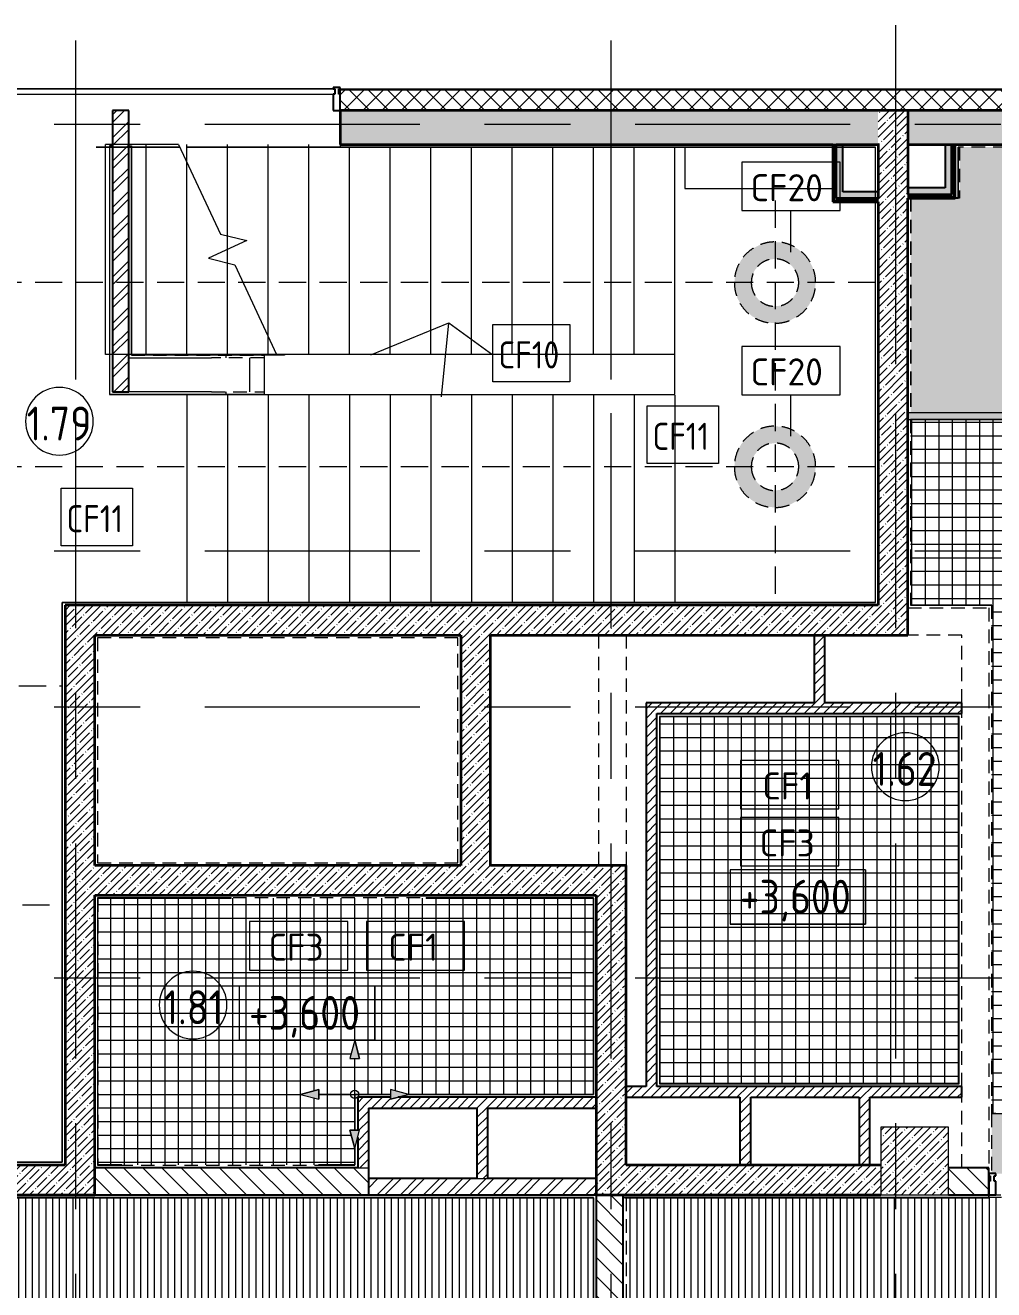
# Model space of a CAD drawing. Header units: millimetres. Extents: x 81676 to 276943, y -8553 to 29000.
# Drawn here: x 94287 to 101433, y 12700 to 22028 of the extents above; entities that cross this region are included whole.
import ezdxf

# ---------------------------------------------------------------- set-up
doc = ezdxf.new("R2010")
doc.units = ezdxf.units.MM
for name, pattern in [('200_ШТРИХ__ш1_п0_6_', [160, 100, -60]), ('ADSK_Штрих_ш2 п1', [300, 200, -100]), ('Осевая', [3175, 635, -476.25, 1587.5, -476.25])]:
    doc.linetypes.add(name, pattern=pattern)
for name, color, linetype, lineweight in [('A-AREA-IDEN', 7, 'Continuous', 9), ('A-CLNG-IDEN', 7, 'Continuous', 9), ('A-DETL', 7, 'Continuous', 9), ('A-DETL-1', 7, 'ADSK_Штрих_ш2 п1', 9), ('A-DETL-GENF', 7, 'Continuous', 9), ('A-DETL-MBND', 7, '200_ШТРИХ__ш1_п0_6_', 9), ('A-DETL-MBND-1', 7, 'Continuous', 9), ('A-FLOR', 7, 'Continuous', 9), ('A-GLAZ', 7, 'Continuous', 9), ('A-GLAZ-CWMG', 7, 'Continuous', 9), ('A-GLAZ-CWMG-1', 7, 'Continuous', 25), ('A-WALL', 7, 'Continuous', 9), ('G-ANNO-DIMS', 7, 'Continuous', 9), ('I-WALL', 7, 'Continuous', 9), ('S-COLS', 7, 'Continuous', 9), ('S-STRS-1', 7, 'Continuous', 9), ('S-STRS-MBND', 7, 'Continuous', 9), ('Оси', 7, 'Continuous', 9), ('Оси-2', 7, 'Осевая', 9)]:
    doc.layers.add(name, color=color, linetype=linetype, lineweight=lineweight)
for name, color, linetype, lineweight, true_color in [('A-WALL-1', 7, 'Continuous', 35, 0x3c3c3c), ('A-WALL-2', 7, 'Continuous', 25, 0x3c3c3c), ('A-WALL-3', 7, 'Continuous', 13, 0x3c3c3c), ('A-WALL-FNSH-1', 7, 'Continuous', 9, 0x3c3c3c), ('A-WALL-FNSH-2', 7, 'Continuous', 13, 0x3c3c3c), ('G-ANNO-TEXT-1', 7, 'Continuous', 9, 0x3c3c3c)]:
    doc.layers.add(name, color=color, linetype=linetype, lineweight=lineweight, true_color=true_color)
doc.styles.add('GOST Common', font='GOST_Common.ttf', dxfattribs={"width": 0.9, "height": 250})
doc.styles.add('GOST Common_1', font='GOST_Common.ttf', dxfattribs={"height": 200})
doc.styles.add('GOST Common_2', font='GOST_Common.ttf', dxfattribs={"width": 0.9, "height": 200})
pattern_1 = [(135, (0, 0), (-70.71068, -70.71068), [])]
pattern_2 = [(45, (0, 0), (-57.024626, 57.024626), []), (45, (57.025, 0), (-57.024626, 57.024626), [100.806, -20.161, 3.353, -16.808])]
pattern_3 = [(45, (0, 0), (-85.53659, 85.53659), []), (45, (57.02, 0), (-85.53659, 85.53659), [])]
pattern_4 = [(45, (0, 0), (-35.35534, 35.35534), [])]
pattern_5 = [(45, (0, 0), (-106.06602, 106.06602), []), (135, (0, 0), (-106.06602, -106.06602), [])]

# ---------------------------------------------------------------- blocks, each defined once
blk = doc.blocks.new('PNS_Панель прямоугольная - Нр_Металл - 40мм-23713339-План потолков с обозначением видов отделки и геометрии 1 этажа в осях 23_1-33')
at = {"layer": 'A-GLAZ'}
for p, q in [((-1610, 0), (1610, 0)), ((1600, 0), (-1600, 0)), ((-1600, -40), (1600, -40))]:
    blk.add_line(p, q, dxfattribs=at)
blk = doc.blocks.new('Прямоугольный импост - Импост структурный с накладкой - 170мм-23713347-План потолков с обозначением видов отделки и геометрии 1 этажа в осях 23_1-33')
at = {"layer": 'A-GLAZ-CWMG-1'}
for p, q in [((-50, 40), (-50, 160)), ((-50, 160), (0, 160)), ((0, 160), (0, 40)), ((-40, 40), (-50, 40)), ((-50, -10), (-50, 0)), ((-50, 0), (-40, 0)), ((-40, 0), (-40, 40)), ((-10, 40), (-10, 0)), ((0, 40), (-10, 40)), ((-10, 0), (0, 0)), ((0, 0), (0, -10)), ((0, -10), (-50, -10))]:
    blk.add_line(p, q, dxfattribs=at)
blk = doc.blocks.new('BSC_Колонна _Прямоугольная - 500х500-17857564-План потолков с обозначением видов отделки и геометрии 1 этажа в осях 23_1-33')
at = {"layer": 'S-COLS'}
h = blk.add_hatch(dxfattribs=at)
h.set_pattern_fill('FP_19', color=256, style=0, pattern_type=2)
h.set_pattern_definition([(45, (-100850, -13650), (-57.024626, 57.024626), []), (45, (-100792.975, -13650), (-57.024626, 57.024626), [100.806, -20.161, 3.353, -16.808])])
h.paths.add_polyline_path([(-250, -250), (250, -250), (250, 250), (-250, 250)])
for p, q in [((250, 250), (-250, 250)), ((-250, 250), (-250, -250)), ((250, -250), (250, 250)), ((-250, -250), (250, -250))]:
    blk.add_line(p, q, dxfattribs=at)
blk = doc.blocks.new('Прямоугольный импост - Импост структурный с накладкой - 160мм Темный-V10-План потолков с обозначением видов отделки и геометрии 1 этажа в осях 23_1-33')
at = {"layer": 'A-GLAZ-CWMG-1'}
for p, q in [((-50, 0), (-50, 17)), ((-50, 17), (0, 17)), ((-40, 0), (-50, 0)), ((-40, -40), (-40, 0)), ((0, 0), (-10, 0)), ((-10, 0), (-10, -40)), ((0, 17), (0, 0)), ((-50, -140), (-50, -40)), ((-50, -40), (-40, -40)), ((-10, -40), (0, -40)), ((0, -40), (0, -140)), ((0, -140), (-50, -140))]:
    blk.add_line(p, q, dxfattribs=at)
blk = doc.blocks.new('Начало раскладки_красным - Начало раскладки_красным-26102174-План потолков с обозначением видов отделки и геометрии 1 этажа в осях 23_1-33')
at = {"layer": 'A-DETL-GENF'}
for points in [[(-36.2, 264.8), (36.2, 264.8), (0, 400)], [(-264.8, -36.2), (-264.8, 36.2), (-400, 0)], [(264.8, -36.2), (400, 0), (264.8, 36.2)], [(0, -400), (36.2, -264.8), (-36.2, -264.8)]]:
    blk.add_hatch(color=256, dxfattribs=at).paths.add_polyline_path(points)
for p, q in [((0, 400), (-36.2, 264.8)), ((0, 400), (-36.2, 264.8)), ((36.2, 264.8), (0, 400)), ((0, 400), (36.2, 264.8)), ((-36.2, 264.8), (36.2, 264.8)), ((-36.2, 264.8), (36.2, 264.8)), ((0, 30), (0, 264.8)), ((-264.8, 36.2), (-400, 0)), ((-400, 0), (-264.8, 36.2)), ((-400, 0), (-264.8, -36.2)), ((-400, 0), (-264.8, -36.2)), ((-264.8, -36.2), (-264.8, 36.2)), ((-264.8, 36.2), (-264.8, -36.2)), ((-30, 0), (-264.8, 0)), ((30, 0), (264.8, 0)), ((400, 0), (264.8, 36.2)), ((264.8, 36.2), (264.8, -36.2)), ((400, 0), (264.8, 36.2)), ((264.8, 36.2), (264.8, -36.2)), ((400, 0), (264.8, -36.2)), ((0, -30), (0, -264.8)), ((264.8, -36.2), (400, 0)), ((36.2, -264.8), (-36.2, -264.8)), ((-36.2, -264.8), (0, -400)), ((0, -400), (-36.2, -264.8)), ((-36.2, -264.8), (36.2, -264.8)), ((0, -400), (36.2, -264.8)), ((0, -400), (36.2, -264.8))]:
    blk.add_line(p, q, dxfattribs=at)
blk.add_circle((0, 0), 30, dxfattribs=at)
blk = doc.blocks.new('Марка_Помещения - Номер-25198446-План потолков с обозначением видов отделки и геометрии 1 этажа в осях 23_1-33')
at = {"layer": 'A-AREA-IDEN'}
for start, end in [(360, 180), (180, 360)]:
    blk.add_arc((0, 0), 2.5, start, end, dxfattribs=at)
blk = doc.blocks.new('М_потолков - Марка_ Имя типа-25382930-План потолков с обозначением видов отделки и геометрии 1 этажа в осях 23_1-33')
at = {"layer": 'A-CLNG-IDEN'}
for p, q in [((3.625, 1.984375), (-3.625, 1.984375)), ((-3.625, 1.984375), (-3.625, -1.59375)), ((3.625, -1.59375), (3.625, 1.984375)), ((-3.625, -1.59375), (3.625, -1.59375))]:
    blk.add_line(p, q, dxfattribs=at)
blk = doc.blocks.new('Высотные отметки - 10х4_h_-17668695-План потолков с обозначением видов отделки и геометрии 1 этажа в осях 23_1-33')
at = {"layer": 'G-ANNO-DIMS'}
for p, q in [((-5, 4), (-5, 0)), ((5, 4), (-5, 4)), ((5, 4), (-5, 4)), ((-5, 4), (-5, 0)), ((5, 4), (5, 0)), ((5, 0), (5, 4)), ((5, 0), (-5, 0)), ((-5, 0), (5, 0))]:
    blk.add_line(p, q, dxfattribs=at)

msp = doc.modelspace()

# ---------------------------------------------------------------- hatches: boundary and pattern name
at = {"layer": 'A-DETL-MBND'}
h = msp.add_hatch(dxfattribs=at)
h.set_pattern_fill('FP_25', color=256, style=0, pattern_type=2)
h.set_pattern_definition([(0, (109530, 16300), (0, 100), []), (90, (109530, 16300), (-100, 6e-15), [])])
h.paths.add_polyline_path([(116121, 13620), (117390.9, 13620), (117525.2, 13656.1), (117525.3, 13620), (117790, 13620), (117790, 13884.8), (117753.6, 13884.7), (117790, 14020), (117790, 16229), (116120.4, 16229), (116120.4, 13620)])
h.paths.add_polyline_path([(115542.6, 14000), (115580, 14000), (115580, 14264.8), (115542.6, 14264.7), (115578.8, 14400), (115580, 14395.4), (115580, 16293), (111070, 16293), (111070, 14000), (115179.9, 14000), (115314.2, 14036.1), (115314.3, 14000)])
h.paths.add_polyline_path([(106070, 14000), (110129.9, 14000), (110264.2, 14036.1), (110264.3, 14000), (110529, 14000), (110529, 14264.8), (110492.6, 14264.7), (110529, 14400), (110529, 19120), (106070, 19120), (106070, 15583.2)])
h.paths.add_polyline_path([(105129, 14000), (105129.9, 14000), (105264.2, 14036.1), (105264.3, 14000), (105530, 14000), (105530, 14264.8), (105492.6, 14264.7), (105528.8, 14400), (105530, 14395.4), (105530, 19120), (100820, 19120), (100820, 17750), (101418, 17750), (101418, 14000), (104475.1, 14000)])
h = msp.add_hatch(dxfattribs=at)
h.set_pattern_fill('FP_29', color=256, style=0, pattern_type=2)
h.set_pattern_definition([(270, (100073, 15575), (100, 6e-15), []), (0, (100073, 15575), (0, 100), [])])
h.paths.add_polyline_path([(100480.9, 14221), (101177, 14221), (101177, 16929), (98969, 16929), (98969, 14221), (99149.6, 14221)])
h = msp.add_hatch(dxfattribs=at)
h.set_pattern_fill('FP_30', color=256, style=0, pattern_type=2)
h.set_pattern_definition([(270, (96617.95, 14541.06), (100, 6e-15), []), (0, (96617.95, 14541.06), (0, 100), [])])
h.paths.add_polyline_path([(95000, 13620), (96719, 13621), (96718.2, 13741), (96681.9, 13876.2), (96719, 13876.3), (96719, 14141), (96982.8, 14141), (96982.7, 14177.4), (97118, 14141), (98479, 14141), (98479, 15589), (94821, 15589), (94821, 13621), (95000, 13621)])
h.paths.add_polyline_path([(96453.3, 14104.6), (96318, 14140.8), (96453.2, 14177.1)])
h.paths.add_polyline_path([(96681.6, 14405.7), (96717.8, 14541), (96754.1, 14405.8)])
h = msp.add_hatch(dxfattribs=at)
h.set_pattern_fill('FP_27', color=256, style=0, pattern_type=2)
h.set_pattern_definition([(270, (90240, 11044.947), (50, 3e-15), [])])
h.paths.add_polyline_path([(89164.2, 10600), (89250, 10600), (89250, 10621), (97398, 10621), (97398, 11341), (98479, 11341), (98479, 13379), (84970.7, 13378.6), (84970.7, 11570.5), (84991, 11570.5), (84991, 11020.1), (85027.1, 10885.8), (84991, 10885.7), (84991, 10621), (85255.8, 10621), (85255.7, 10657.4), (85391, 10621), (85480, 10621), (85480, 10600), (88758.3, 10600)])
h = msp.add_hatch(dxfattribs=at)
h.set_pattern_fill('FP_32', color=256, style=0, pattern_type=2)
h.set_pattern_definition([(270, (98801.686, 2746.686), (50, 3e-15), [])])
h.paths.add_polyline_path([(119120.3, 10620), (121190, 10620), (121190, 12430), (120360, 12430), (120360, 13380), (98720, 13380), (98720, 11340), (100829, 11340), (100829, 10620), (116457.5, 10620)])
at = {"layer": 'A-DETL-MBND-1'}
h = msp.add_hatch(color=256, dxfattribs=at)
h.paths.add_polyline_path([(106070, 19170), (110529, 19170), (110529, 20870), (110329, 20870), (110329, 21130), (108490, 21130), (108490, 20750), (108130, 20750), (108130, 21130), (106070, 21130), (106070, 20750), (106050, 20750), (106050, 19170)])
h.paths.add_polyline_path([(105530, 19170), (105550, 19170), (105550, 20750), (105530, 20750), (105530, 21130), (101181, 21130), (101181, 20754), (100821, 20754), (100821, 19170), (103143.7, 19170)])
h = msp.add_hatch(color=256, dxfattribs=at)
h.paths.add_polyline_path([(99819.5, 19830), (99878, 19835.8), (99934.3, 19852.8), (99986.2, 19880.6), (100031.6, 19917.9), (100068.9, 19963.3), (100096.7, 20015.2), (100113.7, 20071.5), (100119.5, 20130), (100113.7, 20188.5), (100096.7, 20244.8), (100068.9, 20296.7), (100031.6, 20342.1), (99986.2, 20379.4), (99934.3, 20407.2), (99878, 20424.2), (99815.2, 20429.6), (99761, 20424.2), (99704.7, 20407.2), (99652.8, 20379.4), (99607.4, 20342.1), (99570.1, 20296.7), (99541.1, 20240.7), (99525.3, 20188.5), (99519.5, 20130), (99525.3, 20071.5), (99542.3, 20015.2), (99570.1, 19963.3), (99607.4, 19917.9), (99652.8, 19880.6), (99704.7, 19852.8), (99761, 19835.8)])
h.paths.add_polyline_path([(99819.5, 19955), (99774.2, 19961), (99732, 19978.4), (99695.8, 20006.3), (99667.9, 20042.5), (99650.5, 20084.7), (99644.5, 20130), (99650.5, 20175.3), (99667.9, 20217.5), (99695.8, 20253.7), (99732, 20281.6), (99774.2, 20299), (99819.5, 20305), (99864.8, 20299), (99907, 20281.6), (99943.2, 20253.7), (99971.1, 20217.5), (99988.5, 20175.3), (99994.5, 20130), (99988.5, 20084.7), (99971.1, 20042.5), (99943.2, 20006.3), (99907, 19978.4), (99864.8, 19961)])
h = msp.add_hatch(color=256, dxfattribs=at)
h.paths.add_polyline_path([(99819.5, 18471), (99878, 18476.8), (99934.3, 18493.8), (99986.2, 18521.6), (100031.6, 18558.9), (100068.9, 18604.3), (100096.7, 18656.2), (100113.7, 18712.5), (100119.5, 18771), (100113.7, 18829.5), (100096.7, 18885.8), (100068.9, 18937.7), (100031.6, 18983.1), (99986.2, 19020.4), (99934.3, 19048.2), (99878, 19065.2), (99815.2, 19070.6), (99761, 19065.2), (99704.7, 19048.2), (99652.8, 19020.4), (99607.4, 18983.1), (99570.1, 18937.7), (99542.3, 18885.8), (99525.3, 18829.5), (99519.5, 18771), (99525.3, 18712.5), (99542.3, 18656.2), (99570.1, 18604.3), (99607.4, 18558.9), (99652.8, 18521.6), (99704.7, 18493.8), (99761, 18476.8), (99815.2, 18471.4)])
h.paths.add_polyline_path([(99819.5, 18596), (99774.2, 18602), (99732, 18619.4), (99695.8, 18647.3), (99667.9, 18683.5), (99650.5, 18725.7), (99644.5, 18771), (99650.5, 18816.3), (99667.9, 18858.5), (99695.8, 18894.7), (99732, 18922.6), (99774.2, 18940), (99819.5, 18946), (99864.8, 18940), (99907, 18922.6), (99943.2, 18894.7), (99971.1, 18858.5), (99988.5, 18816.3), (99994.5, 18771), (99988.5, 18725.7), (99971.1, 18683.5), (99943.2, 18647.3), (99907, 18619.4), (99864.8, 18602)])
msp.add_hatch(color=256, dxfattribs=at).paths.add_polyline_path([(105390, 13557), (105400, 13557), (105400, 13600), (105530, 13600), (105530, 14000), (105264.2, 14000), (105264.3, 13963.6), (105129, 14000), (101418, 14000), (101418, 13557), (105360, 13557)])
at = {"layer": 'A-WALL'}
h = msp.add_hatch(dxfattribs=at)
h.set_pattern_fill('FP_4', color=256, style=0, pattern_type=2)
h.set_pattern_definition([(45, (0, 0), (-70.71068, 70.71068), []), (135, (0, 0), (-70.71068, -70.71068), [])])
h.paths.add_polyline_path([(125233, 21400), (125238, 21400), (125238, 21550), (110941.5, 21550), (111050, 21400), (125230, 21400)])
h.paths.add_polyline_path([(110803.2, 21400), (110694.6, 21550), (96610, 21550), (96610, 21400), (110350, 21400)])
h.paths.add_polyline_path([(93060, 21400), (93310, 21400), (93310, 21550), (93060, 21550), (93060, 21405.1)])
at = {"layer": 'I-WALL'}
h = msp.add_hatch(dxfattribs=at)
h.set_pattern_fill('FP_1', color=256, style=0, pattern_type=2)
h.set_pattern_definition(pattern_2)
h.paths.add_polyline_path([(99149.6, 21150), (100580, 21150), (100580, 21400), (96610, 21400), (96610, 21150), (97818.2, 21150)])
h.paths.add_polyline_path([(93310, 21150), (93310, 21400), (93060, 21400), (93060, 21150)])
h = msp.add_hatch(dxfattribs=at)
h.set_pattern_fill('FP_11', color=256, style=0, pattern_type=2)
h.set_pattern_definition(pattern_3)
h.paths.add_polyline_path([(94930, 19325), (95050, 19325), (95050, 21400), (94930, 21400), (94930, 20240.7)])
h = msp.add_hatch(dxfattribs=at)
h.set_pattern_fill('FP_1', color=256, style=0, pattern_type=2)
h.set_pattern_definition(pattern_2)
h.paths.add_polyline_path([(100580, 17750), (100800, 17750), (100800, 21400), (100580, 21400), (100580, 17912)])
h = msp.add_hatch(dxfattribs=at)
h.set_pattern_fill('FP_1', color=256, style=0, pattern_type=2)
h.set_pattern_definition(pattern_2)
h.paths.add_polyline_path([(110350, 21150), (110350, 21400), (106050, 21400), (106050, 21150), (109800.6, 21150)])
h.paths.add_polyline_path([(105550, 21150), (105550, 21400), (100800, 21400), (100800, 21150), (103143.7, 21150)])
h = msp.add_hatch(dxfattribs=at)
h.set_pattern_fill('FP_31', color=256, style=0, pattern_type=2)
h.set_pattern_definition(pattern_5)
h.paths.add_polyline_path([(100257.5, 20725), (100257.5, 21150), (100245, 21150), (100245, 20725)])
h = msp.add_hatch(dxfattribs=at)
h.set_pattern_fill('FP_31', color=256, style=0, pattern_type=2)
h.set_pattern_definition(pattern_5)
h.paths.add_polyline_path([(100270, 20737.5), (100270, 21150), (100257.5, 21150), (100257.5, 20737.5)])
for points in [[(100320, 20750), (100320, 21150), (100270, 21150), (100270, 20750)], [(101125, 20779), (101125, 21150), (101075, 21150), (101075, 20779)], [(101075, 20779), (101075, 20829), (100800, 20829), (100800, 20779)], [(100320, 20750), (100580, 20750), (100580, 20800), (100320, 20800)]]:
    msp.add_hatch(color=256, dxfattribs=at).paths.add_polyline_path(points)
h = msp.add_hatch(dxfattribs=at)
h.set_pattern_fill('FP_31', color=256, style=0, pattern_type=2)
h.set_pattern_definition(pattern_5)
h.paths.add_polyline_path([(101137.5, 20766.5), (101137.5, 21150), (101125, 21150), (101125, 20766.5)])
h = msp.add_hatch(dxfattribs=at)
h.set_pattern_fill('FP_31', color=256, style=0, pattern_type=2)
h.set_pattern_definition(pattern_5)
h.paths.add_polyline_path([(101150, 20754), (101150, 21150), (101137.5, 21150), (101137.5, 20754), (101146.6, 20754)])
h = msp.add_hatch(dxfattribs=at)
h.set_pattern_fill('FP_31', color=256, style=0, pattern_type=2)
h.set_pattern_definition(pattern_5)
h.paths.add_polyline_path([(100580, 20725), (100580, 20737.5), (100257.5, 20737.5), (100257.5, 20725), (100480.9, 20725)])
h = msp.add_hatch(dxfattribs=at)
h.set_pattern_fill('FP_31', color=256, style=0, pattern_type=2)
h.set_pattern_definition(pattern_5)
h.paths.add_polyline_path([(100320, 20737.5), (100580, 20737.5), (100580, 20750), (100270, 20750), (100270, 20737.5)])
h = msp.add_hatch(dxfattribs=at)
h.set_pattern_fill('FP_31', color=256, style=0, pattern_type=2)
h.set_pattern_definition(pattern_5)
h.paths.add_polyline_path([(101075, 20766.5), (101125, 20766.5), (101125, 20779), (100800, 20779), (100800, 20766.5)])
h = msp.add_hatch(dxfattribs=at)
h.set_pattern_fill('FP_31', color=256, style=0, pattern_type=2)
h.set_pattern_definition(pattern_5)
h.paths.add_polyline_path([(101125, 20754), (101137.5, 20754), (101137.5, 20766.5), (100800, 20766.5), (100800, 20754), (101075, 20754)])
h = msp.add_hatch(color=256, dxfattribs=at)
h.paths.add_polyline_path([(109800.6, 19120), (110530, 19120), (110530, 19170), (106070, 19170), (106070, 19120), (108469.2, 19120)])
h.paths.add_polyline_path([(105530, 19120), (105530, 19170), (100800, 19170), (100800, 19120), (103143.7, 19120)])
h.paths.add_polyline_path([(105550, 19120), (106050, 19120), (106050, 19170), (105550, 19170)])
h = msp.add_hatch(dxfattribs=at)
h.set_pattern_fill('FP_1', color=256, style=0, pattern_type=2)
h.set_pattern_definition(pattern_2)
h.paths.add_polyline_path([(94800, 13620), (94800, 17750), (94580, 17750), (94580, 13620)])
h = msp.add_hatch(dxfattribs=at)
h.set_pattern_fill('FP_1', color=256, style=0, pattern_type=2)
h.set_pattern_definition(pattern_2)
h.paths.add_polyline_path([(97818.2, 17530), (100800, 17530), (100800, 17750), (94800, 17750), (94800, 17530), (97720, 17530)])
h = msp.add_hatch(dxfattribs=at)
h.set_pattern_fill('FP_1', color=256, style=0, pattern_type=2)
h.set_pattern_definition(pattern_2)
h.paths.add_polyline_path([(97500, 15830), (97720, 15830), (97720, 17530), (97500, 17530)])
h = msp.add_hatch(dxfattribs=at)
h.set_pattern_fill('FP_2', color=256, style=0, pattern_type=2)
h.set_pattern_definition(pattern_4)
h.paths.add_polyline_path([(100188, 17030), (100188, 17530), (100108, 17530), (100108, 17030)])
h = msp.add_hatch(dxfattribs=at)
h.set_pattern_fill('FP_2', color=256, style=0, pattern_type=2)
h.set_pattern_definition(pattern_4)
h.paths.add_polyline_path([(98948, 14200), (98948, 17030), (98868, 17030), (98868, 14200)])
h = msp.add_hatch(dxfattribs=at)
h.set_pattern_fill('FP_2', color=256, style=0, pattern_type=2)
h.set_pattern_definition(pattern_4)
h.paths.add_polyline_path([(98948, 16950), (101198, 16950), (101198, 17030), (98948, 17030)])
h = msp.add_hatch(dxfattribs=at)
h.set_pattern_fill('FP_1', color=256, style=0, pattern_type=2)
h.set_pattern_definition(pattern_2)
h.paths.add_polyline_path([(98500, 15610), (98500, 15830), (94800, 15830), (94800, 15610), (97818.2, 15610)])
h = msp.add_hatch(dxfattribs=at)
h.set_pattern_fill('FP_1', color=256, style=0, pattern_type=2)
h.set_pattern_definition(pattern_2)
h.paths.add_polyline_path([(98500, 13620), (98720, 13620), (98720, 15830), (98500, 15830), (98500, 14040)])
h = msp.add_hatch(dxfattribs=at)
h.set_pattern_fill('FP_2', color=256, style=0, pattern_type=2)
h.set_pattern_definition(pattern_4)
h.paths.add_polyline_path([(100520, 14120), (101198, 14120), (101198, 14200), (98720, 14200), (98720, 14120), (100480.9, 14120)])
h = msp.add_hatch(dxfattribs=at)
h.set_pattern_fill('FP_2', color=256, style=0, pattern_type=2)
h.set_pattern_definition(pattern_4)
h.paths.add_polyline_path([(96754.4, 13600), (96820, 13600), (96820, 14120), (96740, 14120), (96740, 13876.2), (96754.4, 13876.3), (96740, 13822.4), (96740, 13600)])
h = msp.add_hatch(dxfattribs=at)
h.set_pattern_fill('FP_2', color=256, style=0, pattern_type=2)
h.set_pattern_definition(pattern_4)
h.paths.add_polyline_path([(98500, 14040), (98500, 14120), (97038.9, 14120), (96982.8, 14105.2), (96982.7, 14120), (96820, 14120), (96820, 14040), (98483.9, 14040)])
h = msp.add_hatch(dxfattribs=at)
h.set_pattern_fill('FP_2', color=256, style=0, pattern_type=2)
h.set_pattern_definition(pattern_4)
h.paths.add_polyline_path([(99560, 13620), (99640, 13620), (99640, 14120), (99560, 14120)])
h = msp.add_hatch(dxfattribs=at)
h.set_pattern_fill('FP_2', color=256, style=0, pattern_type=2)
h.set_pattern_definition(pattern_4)
h.paths.add_polyline_path([(100480.9, 13620), (100520, 13620), (100520, 14120), (100440, 14120), (100440, 13620)])
h = msp.add_hatch(dxfattribs=at)
h.set_pattern_fill('FP_2', color=256, style=0, pattern_type=2)
h.set_pattern_definition(pattern_4)
h.paths.add_polyline_path([(97620, 13520), (97700, 13520), (97700, 14040), (97620, 14040)])
h = msp.add_hatch(dxfattribs=at)
h.set_pattern_fill('FP_1', color=256, style=0, pattern_type=2)
h.set_pattern_definition(pattern_2)
h.paths.add_polyline_path([(94800, 13400), (94800, 13620), (92810, 13620), (92810, 13400), (93824, 13400)])
h = msp.add_hatch(dxfattribs=at)
h.set_pattern_fill('FP_1', color=256, style=0, pattern_type=2)
h.set_pattern_definition(pattern_2)
h.paths.add_polyline_path([(98500, 13400), (100600, 13400), (100600, 13620), (98500, 13620)])
h = msp.add_hatch(dxfattribs=at)
h.set_pattern_fill('FP_3', color=256, style=0, pattern_type=2)
h.set_pattern_definition(pattern_1)
h.paths.add_polyline_path([(96820, 13400), (96820, 13600), (94800, 13600), (94800, 13400), (96486.8, 13400)])
h = msp.add_hatch(dxfattribs=at)
h.set_pattern_fill('FP_3', color=256, style=0, pattern_type=2)
h.set_pattern_definition(pattern_1)
h.paths.add_polyline_path([(110466.3, 13400), (110550, 13400), (110550, 13600), (109829, 13600), (109829, 13400)])
h.paths.add_polyline_path([(105550, 13400), (105550, 13600), (105400, 13600), (105400, 13400)])
h.paths.add_polyline_path([(101100, 13400), (101398, 13400), (101398, 13600), (101100, 13600)])
h.paths.add_polyline_path([(106050, 13400), (106610, 13400), (106610, 13600), (106050, 13600)])
h = msp.add_hatch(dxfattribs=at)
h.set_pattern_fill('FP_11', color=256, style=0, pattern_type=2)
h.set_pattern_definition(pattern_3)
h.paths.add_polyline_path([(98483.9, 13400), (98500, 13400), (98500, 13520), (96820, 13520), (96820, 13400), (97818.2, 13400)])
h = msp.add_hatch(dxfattribs=at)
h.set_pattern_fill('FP_3', color=256, style=0, pattern_type=2)
h.set_pattern_definition(pattern_1)
h.paths.add_polyline_path([(98700, 10600), (98700, 13400), (98500, 13400), (98500, 10600)])

# ---------------------------------------------------------------- linework, layer by layer
at = {"layer": 'A-CLNG-IDEN'}
for p, q in [((99936.9, 20355.1), (99936.9, 20660.9)), ((99936.9, 18996.1), (99936.9, 19301.9))]:
    msp.add_line(p, q, dxfattribs=at)
at = {"layer": 'A-DETL'}
for p, q in [((99080, 19600), (96049.5, 19600)), ((96049.5, 19600), (96049.5, 19304)), ((99080, 19304), (99080, 19600)), ((96049.5, 19304), (99080, 19304))]:
    msp.add_line(p, q, dxfattribs=at)
at = {"layer": 'A-DETL-1'}
for p, q in [((99819.5, 20734.8), (99819.5, 17760.7)), ((100559, 20130), (93050, 20130)), ((100559, 18771), (93065.2, 18771)), ((93040, 17155.5), (94559, 17155.5)), ((93065.2, 15540), (94559, 15540))]:
    msp.add_line(p, q, dxfattribs=at)
at = {"layer": 'A-DETL-MBND'}
for p, q in [((94910, 19305), (94910, 21140)), ((94930, 21140), (94910, 21140)), ((95050, 21140), (95070, 21140)), ((95070, 21140), (95070, 19595)), ((96610, 21150), (96610, 21130)), ((100245, 21130), (96610, 21130)), ((100560, 21130), (100320, 21130)), ((100560, 20800), (100560, 21130)), ((101170, 21130), (101170, 20755)), ((105530, 21130), (101170, 21130)), ((101171, 21129), (101171, 21130)), ((101181, 21129), (101171, 21129)), ((101181, 21130), (101181, 20754)), ((100560, 17770), (100560, 20725)), ((100820, 20754), (100820, 19170)), ((100821, 20754), (100821, 19170)), ((101170, 20755), (101150, 20755)), ((101181, 20754), (101150, 20754)), ((95070, 19595), (96049.5, 19595)), ((95769.5, 19575), (95769.5, 19595)), ((96049.5, 19595), (96049.5, 19575)), ((96049.5, 19575), (95661.2, 19575)), ((95661.2, 19325), (96049.5, 19325)), ((95769.5, 19305), (95769.5, 19325)), ((96049.5, 19325), (96049.5, 19305)), ((96049.5, 19305), (94910, 19305)), ((100820, 19120), (100820, 17750)), ((94560, 13640), (94560, 17770)), ((94560, 17770), (100560, 17770)), ((100800, 17730), (101398, 17730)), ((100820, 17750), (101418, 17750)), ((101398, 17730), (101398, 13600)), ((101418, 17750), (101418, 14000)), ((97480, 17510), (94820, 17510)), ((94820, 17510), (94820, 15850)), ((97480, 15850), (97480, 17510)), ((98520, 15830), (98520, 17530)), ((98720, 17530), (98720, 15830)), ((101198, 17530), (100800, 17530)), ((101198, 17030), (101198, 17530)), ((101178, 16930), (98968, 16930)), ((98968, 16930), (98968, 14220)), ((101177, 16929), (98969, 16929)), ((98969, 16929), (98969, 14221)), ((101177, 14221), (101177, 16929)), ((101178, 14220), (101178, 16930)), ((101198, 14200), (101198, 16950)), ((94820, 15850), (97480, 15850)), ((94820, 15590), (94820, 13620)), ((98480, 15590), (94820, 15590)), ((95805, 15589), (94821, 15589)), ((94821, 15589), (94821, 13621)), ((95805, 15590), (95805, 15589)), ((97245, 15589), (97245, 15590)), ((98479, 15589), (97245, 15589)), ((98479, 14141), (98479, 15589)), ((98480, 14140), (98480, 15590)), ((98968, 14220), (101178, 14220)), ((98969, 14221), (101177, 14221)), ((96719, 13876.2), (96719, 14141)), ((96719, 14141), (96982.8, 14141)), ((96720, 14140), (96982.8, 14140)), ((96720, 13876.2), (96720, 14140)), ((97113.4, 14140), (98480, 14140)), ((97117.1, 14141), (98479, 14141)), ((101198, 13600), (101198, 14120)), ((101418, 14000), (101418, 13557)), ((105129.9, 14000), (101418, 14000)), ((96719, 13621), (96719, 13743.9)), ((96720, 13620), (96720, 13747.6)), ((93051, 13640), (94560, 13640)), ((94821, 13621), (95000, 13621)), ((94821, 13620), (96720, 13620)), ((95000, 13621), (95000, 13620)), ((96450, 13620), (96450, 13621)), ((96450, 13621), (96719, 13621)), ((98480, 13380), (84970.7, 13380)), ((98479, 13379), (84970.7, 13379)), ((98479, 11341), (98479, 13379)), ((98480, 11340), (98480, 13380)), ((106610, 13380), (98700, 13380)), ((98720, 13380), (98720, 11340)), ((101398, 13380), (101398, 13400))]:
    msp.add_line(p, q, dxfattribs=at)
for centre, radius, start, end in [((99819.5, 20130), 300, 0, 180), ((99819.5, 20130), 175, 0, 180), ((99819.5, 20130), 300, 180, 0), ((99819.5, 20130), 175, 180, 0), ((99819.5, 18771), 300, 0, 180), ((99819.5, 18771), 175, 0, 180), ((99819.5, 18771), 300, 180, 360), ((99819.5, 18771), 175, 180, 0)]:
    msp.add_arc(centre, radius, start, end, dxfattribs=at)
at = {"layer": 'A-FLOR'}
for p, q in [((99155, 21130), (99155, 20825)), ((99155, 20825), (100245, 20825))]:
    msp.add_line(p, q, dxfattribs=at)
at = {"layer": 'A-WALL'}
for p, q in [((110694.6, 21550), (96610, 21550)), ((100270, 21150), (100245, 21150)), ((100257.5, 20737.5), (100257.5, 21150)), ((100559, 21129), (100559, 21130)), ((101137.5, 20766.5), (101137.5, 21150)), ((100580, 20737.5), (100257.5, 20737.5)), ((100580, 20725), (100580, 20750)), ((100800, 20779), (100800, 20754)), ((100800, 20766.5), (101137.5, 20766.5)), ((101170, 20754), (101170, 20755)), ((94560, 17771), (94560, 17770)), ((100559, 17771), (100560, 17771)), ((96740, 13600), (96820, 13600)), ((97620, 13520), (97700, 13520))]:
    msp.add_line(p, q, dxfattribs=at)
at = {"layer": 'A-WALL-1'}
for p, q in [((96610, 21400), (96610, 21150)), ((105550, 21400), (96610, 21400)), ((100800, 21400), (100800, 20779)), ((96610, 21150), (100245, 21150)), ((100245, 21150), (100245, 20725)), ((100270, 21150), (100580, 21150)), ((100270, 20750), (100270, 21150)), ((100580, 21150), (100580, 20750)), ((100800, 21150), (105550, 21150)), ((101125, 20779), (101125, 21150)), ((101150, 20754), (101150, 21150)), ((100245, 20725), (100580, 20725)), ((100580, 20750), (100270, 20750)), ((100580, 20725), (100580, 17750)), ((100800, 20779), (101125, 20779)), ((100800, 17530), (100800, 20754)), ((100800, 20754), (101150, 20754)), ((94580, 17750), (94580, 13620)), ((100580, 17750), (94580, 17750)), ((94800, 15830), (94800, 17530)), ((94800, 17530), (97500, 17530)), ((97500, 17530), (97500, 15830)), ((97720, 17530), (100800, 17530)), ((97720, 15830), (97720, 17530)), ((97500, 15830), (94800, 15830)), ((98720, 15830), (97720, 15830)), ((98720, 13620), (98720, 15830)), ((94800, 13400), (94800, 15610)), ((94800, 15610), (98500, 15610)), ((98500, 15610), (98500, 13400)), ((94580, 13620), (93030, 13620)), ((100600, 13620), (98720, 13620)), ((92810, 13400), (94800, 13400)), ((98500, 13400), (100600, 13400))]:
    msp.add_line(p, q, dxfattribs=at)
at = {"layer": 'A-WALL-2'}
for p, q in [((95050, 21400), (94930, 21400)), ((94930, 21400), (94930, 19325)), ((95050, 19325), (95050, 21400)), ((100320, 20800), (100320, 21150)), ((101075, 21150), (101075, 20829)), ((101075, 20829), (100800, 20829)), ((100580, 20800), (100320, 20800)), ((94930, 19325), (95050, 19325)), ((100108, 17530), (100108, 17030)), ((100188, 17030), (100188, 17530)), ((100108, 17030), (98868, 17030)), ((98868, 17030), (98868, 14200)), ((101198, 17030), (100188, 17030)), ((101198, 16950), (101198, 17030)), ((98948, 16950), (101198, 16950)), ((98948, 14200), (98948, 16950)), ((98868, 14200), (98720, 14200)), ((101198, 14200), (98948, 14200)), ((101198, 14120), (101198, 14200)), ((96740, 14120), (96740, 13876.2)), ((96982.8, 14120), (96740, 14120)), ((98500, 14120), (97038.9, 14120)), ((98720, 14120), (99560, 14120)), ((99560, 14120), (99560, 13620)), ((99640, 14120), (100440, 14120)), ((99640, 13620), (99640, 14120)), ((100440, 14120), (100440, 13620)), ((100520, 14120), (101198, 14120)), ((100520, 13620), (100520, 14120)), ((96820, 14040), (97620, 14040)), ((96820, 14040), (96820, 13400)), ((97620, 14040), (97620, 13520)), ((97700, 14040), (98500, 14040)), ((97700, 13520), (97700, 14040)), ((96740, 13822.4), (96740, 13600)), ((96740, 13600), (94800, 13600)), ((101398, 13600), (101100, 13600)), ((101398, 13400), (101398, 13600)), ((97620, 13520), (96820, 13520)), ((98500, 13520), (97700, 13520)), ((94800, 13400), (98500, 13400)), ((98700, 13400), (98500, 13400)), ((98500, 13400), (98500, 11320)), ((98700, 11320), (98700, 13400)), ((101100, 13400), (101398, 13400))]:
    msp.add_line(p, q, dxfattribs=at)
at = {"layer": 'A-WALL-3'}
for p, q in [((96610, 21550), (96610, 21400)), ((105530, 19170), (100800, 19170)), ((100800, 19120), (100820.5, 19120))]:
    msp.add_line(p, q, dxfattribs=at)
at = {"layer": 'A-WALL-FNSH-1'}
for p, q in [((125238, 21558), (96610, 21558)), ((96610, 21558), (96610, 21553))]:
    msp.add_line(p, q, dxfattribs=at)
at = {"layer": 'A-WALL-FNSH-2'}
for p, q in [((96610, 21553), (96610, 21550)), ((125238, 21553), (96610, 21553)), ((95427.9, 21130), (94809, 21130)), ((94809, 21130), (94809, 21129)), ((94809, 21129), (95428.4, 21129)), ((94909, 21140), (94909, 19304)), ((94910, 21140), (94909, 21140)), ((94910, 19305), (94910, 21140)), ((95071, 21140), (95070, 21140)), ((95070, 21140), (95070, 19595)), ((95071, 19595), (95071, 21140)), ((97179.8, 21130), (95480, 21130)), ((95480, 21129), (97179.8, 21129)), ((97179.8, 21129), (97179.8, 21130)), ((100560, 21130), (97338.2, 21130)), ((97338.2, 21130), (97338.2, 21129)), ((97338.2, 21129), (100559, 21129)), ((100559, 21129), (100559, 17771)), ((100560, 17770), (100560, 21130)), ((101171, 21130), (101170, 21130)), ((101170, 21130), (101170, 20755)), ((101171, 20754), (101171, 21130)), ((100270, 20750), (100270, 20749)), ((100270, 20749), (100549, 20749)), ((100549, 20749), (100549, 20750)), ((101171, 20755), (100821, 20755)), ((100821, 20755), (100821, 20754)), ((101150, 20754), (101171, 20754)), ((95080, 19596), (95070, 19596)), ((95070, 19595), (95080, 19595)), ((95080, 19595), (95080, 19596)), ((94909, 19304), (94929.5, 19304)), ((94929.5, 19305), (94910, 19305)), ((94929.5, 19304), (94929.5, 19305)), ((105530, 19120), (100820.5, 19120)), ((100820.5, 19120), (100820.5, 19119)), ((100820.5, 19119), (105529, 19119)), ((94559, 17771), (94559, 13641)), ((100559, 17771), (94559, 17771)), ((94560, 13640), (94560, 17770)), ((94560, 17770), (100560, 17770)), ((101419, 17751), (100821, 17751)), ((100821, 17751), (100821, 17750)), ((100821, 17750), (101419, 17750)), ((101419, 17750), (101419, 17751)), ((98968, 16930), (98968, 14220)), ((101178, 16930), (98968, 16930)), ((98969, 14221), (98969, 16929)), ((98969, 16929), (101177, 16929)), ((101177, 16929), (101177, 14221)), ((101178, 14220), (101178, 16930)), ((94820, 15590), (94820, 13620)), ((95805, 15590), (94820, 15590)), ((94821, 13621), (94821, 15589)), ((94821, 15589), (95805, 15589)), ((95805, 15589), (95805, 15590)), ((98480, 15590), (97245, 15590)), ((97245, 15590), (97245, 15589)), ((97245, 15589), (98479, 15589)), ((98479, 15589), (98479, 14141)), ((98480, 14140), (98480, 15590)), ((98968, 14220), (101178, 14220)), ((101177, 14221), (98969, 14221)), ((96982.8, 14141), (96719, 14141)), ((96719, 14141), (96719, 13876.2)), ((96720, 14140), (96982.8, 14140)), ((96720, 13876.2), (96720, 14140)), ((97113.4, 14140), (98480, 14140)), ((98479, 14141), (97117.1, 14141)), ((96719, 13743.9), (96719, 13621)), ((96720, 13620), (96720, 13747.6)), ((93050, 13640), (94560, 13640)), ((94559, 13641), (93051, 13641)), ((94820, 13620), (95000, 13620)), ((95000, 13621), (94821, 13621)), ((95000, 13620), (95000, 13621)), ((96719, 13621), (96450, 13621)), ((96450, 13621), (96450, 13620)), ((96450, 13620), (96720, 13620)), ((98480, 13380), (84970.7, 13380)), ((84970.7, 13379), (98479, 13379)), ((98479, 13379), (98479, 11340)), ((98480, 11340), (98480, 13380)), ((101398, 13380), (98710, 13380)), ((98710, 13380), (98710, 13379)), ((98710, 13379), (101399, 13379)), ((101398, 13400), (101398, 13380)), ((101399, 13400), (101398, 13400)), ((101399, 13379), (101399, 13400))]:
    msp.add_line(p, q, dxfattribs=at)
at = {"layer": 'G-ANNO-TEXT-1'}
for p, q in [((96837.2, 19596.7), (97412.7, 19833.7)), ((97358, 19286.6), (97412.7, 19833.7)), ((97412.7, 19833.7), (97737.9, 19596.7)), ((97412.7, 19833.7), (97737.9, 19596.7))]:
    msp.add_line(p, q, dxfattribs=at)
at = {"layer": 'G-ANNO-TEXT-1', "flags": 128}
for points in [[(97737.9, 19821.1), (98306.6, 19821.1), (98306.6, 19397.1), (97737.9, 19397.1)], [(98875.1, 19220), (99401.5, 19220), (99401.5, 18796), (98875.1, 18796)], [(94550.8, 18612.3), (95077.2, 18612.3), (95077.2, 18188.3), (94550.8, 18188.3)]]:
    msp.add_lwpolyline(points, close=True, dxfattribs=at)
at = {"layer": 'I-WALL'}
for p, q in [((97179.8, 21130), (97338.2, 21130)), ((97338.2, 21129), (97179.8, 21129)), ((98231.8, 21130), (98231.8, 21129)), ((95080, 19596), (96200, 19596)), ((96200, 19595), (95080, 19595)), ((96200, 19596), (96200, 19595)), ((95050, 19575), (95661.2, 19575)), ((95941.9, 19575), (95941.9, 19325)), ((95661.2, 19325), (95050, 19325)), ((94929.5, 19305), (96049.5, 19305)), ((96049.5, 19304), (94929.5, 19304)), ((96049.5, 19305), (96049.5, 19304)), ((94821, 13621), (94820, 13621)), ((94821, 13621), (94821, 13620))]:
    msp.add_line(p, q, dxfattribs=at)
at = {"layer": 'S-STRS-1'}
for p, q in [((95480, 21018.4), (95480, 21150)), ((95480, 21018.4), (95480, 21150)), ((95780, 20475.4), (95780, 21150)), ((95780, 20475.4), (95780, 21150)), ((96080, 19731.6), (96080, 21150)), ((96080, 19731.6), (96080, 21150)), ((96380, 19600), (96380, 21150)), ((96380, 19600), (96380, 21150)), ((96680, 19600), (96680, 21130)), ((96680, 19600), (96680, 21130)), ((96980, 19600), (96980, 21130)), ((96980, 19600), (96980, 21130)), ((97280, 19600), (97280, 21130)), ((97280, 19600), (97280, 21130)), ((97580, 19600), (97580, 21130)), ((97580, 19600), (97580, 21130)), ((97880, 19600), (97880, 21130)), ((97880, 19600), (97880, 21130)), ((98180, 19600), (98180, 21130)), ((98180, 19600), (98180, 21130)), ((98480, 19600), (98480, 21130)), ((98480, 19600), (98480, 21130)), ((98780, 19600), (98780, 21130)), ((98780, 19600), (98780, 21130)), ((99080, 19600), (99080, 21130)), ((99080, 19600), (99080, 21130)), ((95780, 20274.6), (95780, 20375)), ((95780, 20274.6), (95780, 20375)), ((95480, 19300), (95480, 17770)), ((95480, 19300), (95480, 17770)), ((95780, 19300), (95780, 17770)), ((95780, 19300), (95780, 17770)), ((96080, 19300), (96080, 17770)), ((96080, 19300), (96080, 17770)), ((96380, 19300), (96380, 17770)), ((96380, 19300), (96380, 17770)), ((96680, 19300), (96680, 17770)), ((96680, 19300), (96680, 17770)), ((96980, 19300), (96980, 17770)), ((96980, 19300), (96980, 17770)), ((97280, 19300), (97280, 17770)), ((97280, 19300), (97280, 17770)), ((97580, 19300), (97580, 17770)), ((97580, 19300), (97580, 17770)), ((97880, 19300), (97880, 17770)), ((97880, 19300), (97880, 17770)), ((98180, 19300), (98180, 17770)), ((98180, 19300), (98180, 17770)), ((98480, 19300), (98480, 17770)), ((98480, 19300), (98480, 17770)), ((98780, 19300), (98780, 17770)), ((98780, 19300), (98780, 17770)), ((99080, 19300), (99080, 17770)), ((99080, 19300), (99080, 17770))]:
    msp.add_line(p, q, dxfattribs=at)
at = {"layer": 'S-STRS-MBND'}
for p, q in [((94880, 19600), (94880, 21150)), ((95418.6, 21150), (94880, 21150)), ((95180, 19600), (95180, 21150)), ((95418.6, 21150), (95727.2, 20488.3)), ((95480, 19600), (95480, 21018.4)), ((95921.6, 20441), (95638.4, 20309)), ((95727.2, 20488.3), (95921.6, 20441)), ((95780, 20375), (95780, 20475.4)), ((95638.4, 20309), (95832.8, 20261.7)), ((95780, 19600), (95780, 20274.6)), ((95832.8, 20261.7), (96141.4, 19600)), ((96080, 19600), (96080, 19731.6)), ((96141.4, 19600), (94880, 19600))]:
    msp.add_line(p, q, dxfattribs=at)
at = {"layer": 'Оси'}
for p, q in [((100710, 19528.3), (100710, 22028.3)), ((94660, 19415.1), (94660, 21915.1)), ((98610, 19415.1), (98610, 21915.1))]:
    msp.add_line(p, q, dxfattribs=at)
at = {"layer": 'Оси-2'}
for p, q in [((84975.6, 21300), (122580, 21300)), ((100710, 593.7), (100710, 19528.3)), ((94660, 593.7), (94660, 19415.1)), ((98610, 593.7), (98610, 19415.1)), ((84975.6, 18150), (122760, 18150)), ((84975.6, 17000), (122760, 17000)), ((84975.6, 15000), (122160, 15000)), ((84975.6, 13400), (119719, 13400))]:
    msp.add_line(p, q, dxfattribs=at)

# ---------------------------------------------------------------- block references
at = {"layer": 'A-AREA-IDEN', "xscale": 99.99999999999993, "yscale": 99.99999999999993, "zscale": 99.99999999999993}
for p in [(94538.7, 19106.8), (100781.4, 16558.5), (95524.8, 14800.1)]:
    msp.add_blockref('Марка_Помещения - Номер-25198446-План потолков с обозначением видов отделки и геометрии 1 этажа в осях 23_1-33', p, dxfattribs=at)
at = {"layer": 'A-CLNG-IDEN', "xscale": 99.99999999999993, "yscale": 99.99999999999993, "zscale": 99.99999999999993}
for p in [(99936.9, 20820.3), (99936.9, 19461.3), (99928.2, 16406.5), (99928.2, 15986.2), (96303.8, 15217.2), (97166.8, 15217.2)]:
    msp.add_blockref('М_потолков - Марка_ Имя типа-25382930-План потолков с обозначением видов отделки и геометрии 1 этажа в осях 23_1-33', p, dxfattribs=at)
at = {"layer": 'A-DETL-GENF', "rotation": 0.03359668727813597}
msp.add_blockref('Начало раскладки_красным - Начало раскладки_красным-26102174-План потолков с обозначением видов отделки и геометрии 1 этажа в осях 23_1-33', (96718, 14141), dxfattribs=at)
at = {"layer": 'A-GLAZ'}
msp.add_blockref('PNS_Панель прямоугольная - Нр_Металл - 40мм-23713339-План потолков с обозначением видов отделки и геометрии 1 этажа в осях 23_1-33', (94960, 21560), dxfattribs=at)
at = {"layer": 'A-GLAZ-CWMG', "extrusion": (0, 0, -1), "rotation": 180}
msp.add_blockref('Прямоугольный импост - Импост структурный с накладкой - 170мм-23713347-План потолков с обозначением видов отделки и геометрии 1 этажа в осях 23_1-33', (-96610, 21560), dxfattribs=at)
at = {"layer": 'A-GLAZ-CWMG', "extrusion": (0, 0, -1)}
msp.add_blockref('Прямоугольный импост - Импост структурный с накладкой - 160мм Темный-V10-План потолков с обозначением видов отделки и геометрии 1 этажа в осях 23_1-33', (-101398, 13540), dxfattribs=at)
at = {"layer": 'G-ANNO-DIMS', "xscale": 99.99999999999993, "yscale": 99.99999999999993, "zscale": 99.99999999999993}
for p in [(99987.4, 15397.6), (96366.2, 14540.3)]:
    msp.add_blockref('Высотные отметки - 10х4_h_-17668695-План потолков с обозначением видов отделки и геометрии 1 этажа в осях 23_1-33', p, dxfattribs=at)
at = {"layer": 'S-COLS'}
msp.add_blockref('BSC_Колонна _Прямоугольная - 500х500-17857564-План потолков с обозначением видов отделки и геометрии 1 этажа в осях 23_1-33', (100850, 13650), dxfattribs=at)

# ---------------------------------------------------------------- texts
at = {"layer": 'A-AREA-IDEN', "char_height": 250, "attachment_point": 1, "style": 'GOST Common'}
for s, insert, width in [('1.79', (94296.9, 19215.3), 606.076), ('1.62', (100539.5, 16667.1), 606.076), ('1.81', (95306.8, 14908.6), 548.354)]:
    msp.add_mtext(s, dxfattribs=dict(at, insert=insert, width=width))
at = {"layer": 'A-CLNG-IDEN', "char_height": 200, "attachment_point": 1, "style": 'GOST Common_1'}
for s, insert, width in [('CF20', (99638.1, 20930.1), 705.485), ('CF20', (99638.1, 19571.1), 705.485), ('CF1', (99725.3, 16516.2), 472.996), ('CF3', (99705.3, 16096), 521.097), ('CF3', (96081, 15326.9), 521.097), ('CF1', (96964, 15326.9), 472.996)]:
    msp.add_mtext(s, dxfattribs=dict(at, insert=insert, width=width))
at = {"layer": 'G-ANNO-DIMS', "char_height": 250, "width": 1028.823, "attachment_point": 1, "line_spacing_factor": 1.022761, "style": 'GOST Common'}
for insert in [(99558.7, 15724.3), (95937.5, 14867)]:
    msp.add_mtext('+3,600', dxfattribs=dict(at, insert=insert))
at = {"layer": 'G-ANNO-TEXT-1', "char_height": 200, "attachment_point": 1, "style": 'GOST Common_2'}
for s, insert, width in [('CF10', (97777.9, 19696.7), 584.43), ('CF11', (98915.1, 19095.6), 533.924), ('CF11', (94590.8, 18487.9), 533.924)]:
    msp.add_mtext(s, dxfattribs=dict(at, insert=insert, width=width))

doc.saveas('drawing.dxf')
